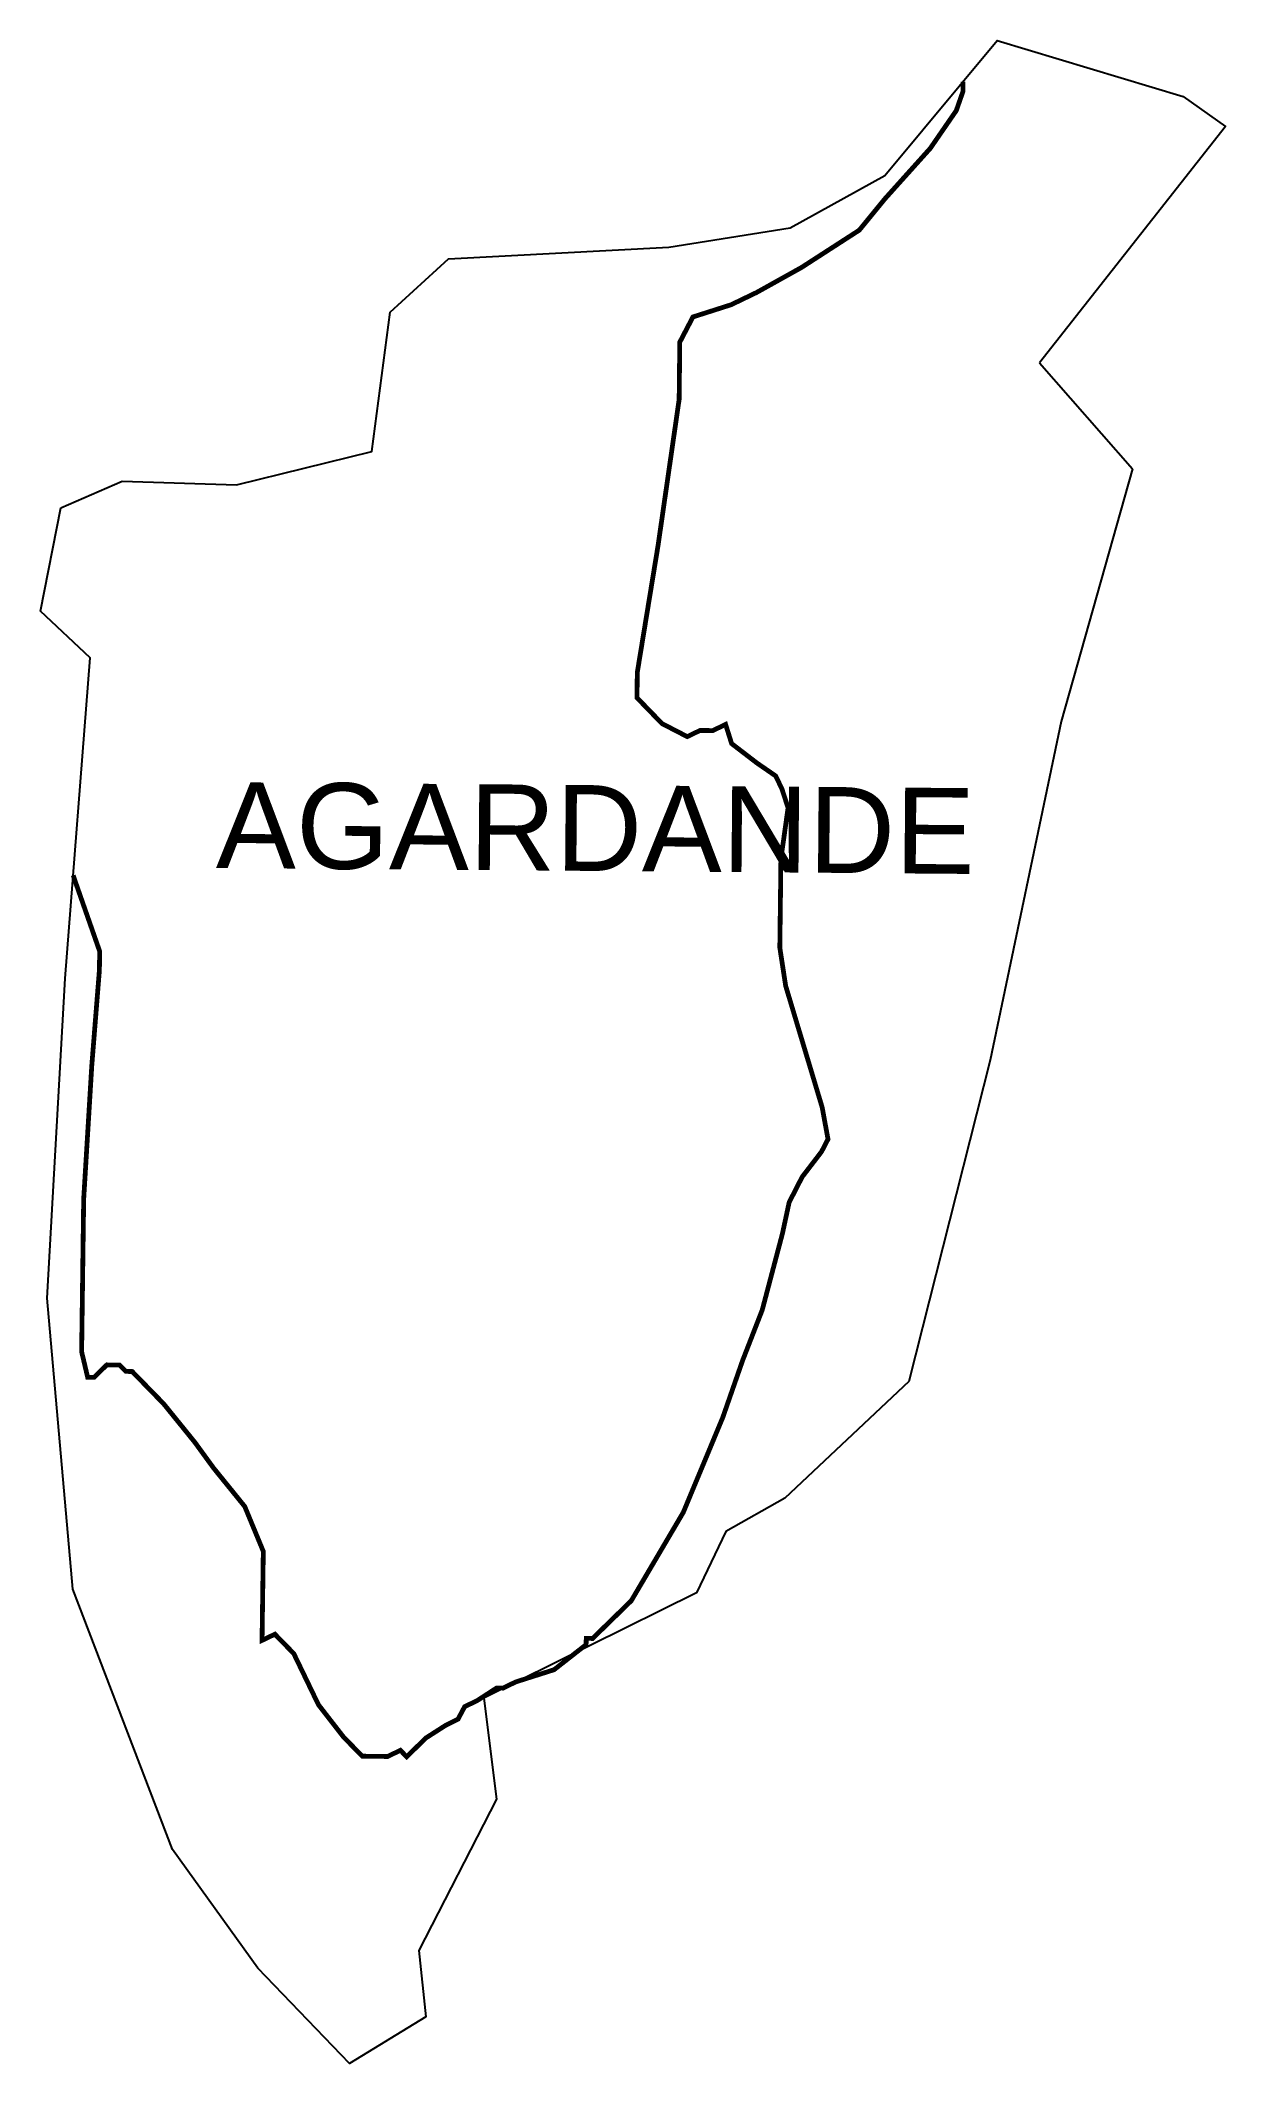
# Model space of a CAD drawing. Header units: metres. Extents: x 287673 to 288421, y 2021575 to 2022850.
import ezdxf

# ---------------------------------------------------------------- set-up
doc = ezdxf.new("R2010")
doc.units = ezdxf.units.M
for name, color, linetype in [('HAZARDS LINE', 1, 'Continuous'), ('village', 3, 'Continuous'), ('VILLAGE NAME', 250, 'Continuous')]:
    doc.layers.add(name, color=color, linetype=linetype)
doc.styles.get("Standard").update_dxf_attribs({"font": 'simplex.shx'})

msp = doc.modelspace()

# ---------------------------------------------------------------- linework, layer by layer
at = {"color": 3, "flags": 128}
msp.add_lwpolyline([(288303.6, 2022647.1), (288362.2, 2022580.3)], dxfattribs=at)
at = {"layer": 'HAZARDS LINE', "lineweight": 18}
msp.add_lwpolyline([(288255.3, 2022824.5, 3.01, 3.01, 0), (288255.3, 2022818.2, 3.01, 3.01, 0), (288251.1, 2022806.2, 3.01, 3.01, 0), (288234.7, 2022782.4, 3.01, 3.01, 0), (288206.2, 2022750.7, 3.01, 3.01, 0), (288189.9, 2022730.8, 3.01, 3.01, 0), (288153.5, 2022707.3, 3.01, 3.01, 0), (288125.3, 2022691.6, 3.01, 3.01, 0), (288109.1, 2022683.8, 3.01, 3.01, 0), (288085, 2022676.1, 3.01, 3.01, 0), (288076.7, 2022660.2, 3.01, 3.01, 0), (288076.3, 2022624.1, 3.01, 3.01, 0), (288063, 2022532, 3.01, 3.01, 0), (288049.9, 2022452, 3.01, 3.01, 0), (288049.7, 2022436, 3.01, 3.01, 0), (288065.5, 2022419.7, 3.01, 3.01, 0), (288081.4, 2022411.5, 3.01, 3.01, 0), (288089.5, 2022415.4, 3.01, 3.01, 0), (288097.5, 2022415.3, 3.01, 3.01, 0), (288105.6, 2022419.2, 3.01, 3.01, 0), (288109.4, 2022407.1, 3.01, 3.01, 0), (288125.3, 2022394.9, 3.01, 3.01, 0), (288137.2, 2022386.7, 3.01, 3.01, 0), (288141.1, 2022378.6, 3.01, 3.01, 0), (288145, 2022366.6, 3.01, 3.01, 0), (288140.5, 2022334.5, 3.01, 3.01, 0), (288139.8, 2022278.4, 3.01, 3.01, 0), (288143.5, 2022254.3, 3.01, 3.01, 0), (288166.5, 2022177.8, 3.01, 3.01, 0), (288170.2, 2022157.7, 3.01, 3.01, 0), (288166.1, 2022149.8, 3.01, 3.01, 0), (288153.9, 2022133.9, 3.01, 3.01, 0), (288145.7, 2022117.9, 3.01, 3.01, 0), (288141.4, 2022098, 3.01, 3.01, 0), (288128.7, 2022050, 3.01, 3.01, 0), (288116.3, 2022018.1, 3.01, 3.01, 0), (288103.8, 2021982.2, 3.01, 3.01, 0), (288078.9, 2021922.4, 3.01, 3.01, 0), (288046.1, 2021866.7, 3.01, 3.01, 0), (288021.7, 2021842.9, 3.01, 3.01, 0), (288017.7, 2021843, 3.01, 3.01, 0), (288017.6, 2021839, 3.01, 3.01, 0), (287997.4, 2021823.2, 3.01, 3.01, 0), (287973.2, 2021815.5, 3.01, 3.01, 0), (287965.2, 2021811.6, 3.01, 3.01, 0), (287961.2, 2021811.7, 3.01, 3.01, 0), (287949, 2021803.8, 3.01, 3.01, 0), (287941, 2021799.9, 3.01, 3.01, 0), (287936.8, 2021792, 3.01, 3.01, 0), (287928.8, 2021788, 3.01, 3.01, 0), (287916.6, 2021780.2, 3.01, 3.01, 0), (287908.5, 2021772.3, 3.01, 3.01, 0), (287904.4, 2021768.3, 3.01, 3.01, 0), (287900.5, 2021772.4, 3.01, 3.01, 0), (287892.4, 2021768.5, 3.01, 3.01, 0), (287876.4, 2021768.7, 3.01, 3.01, 0), (287864.5, 2021780.9, 3.01, 3.01, 0), (287848.8, 2021801.1, 3.01, 3.01, 0), (287833.2, 2021833.4, 3.01, 3.01, 0), (287821.3, 2021845.6, 3.01, 3.01, 0), (287813.2, 2021841.7, 3.01, 3.01, 0), (287814, 2021897.8, 3.01, 3.01, 0), (287802.3, 2021926.1, 3.01, 3.01, 0), (287782.6, 2021950.4, 3.01, 3.01, 0), (287770.8, 2021966.6, 3.01, 3.01, 0), (287751.1, 2021990.9, 3.01, 3.01, 0), (287731.3, 2022011.2, 3.01, 3.01, 0), (287727.3, 2022011.3, 3.01, 3.01, 0), (287723.3, 2022015.3, 3.01, 3.01, 0), (287715.3, 2022015.4, 3.01, 3.01, 0), (287707.2, 2022007.5, 3.01, 3.01, 0), (287703.2, 2022007.6, 3.01, 3.01, 0), (287699.4, 2022023.7, 3.01, 3.01, 0), (287700.7, 2022119.9, 3.01, 3.01, 0), (287705.8, 2022204, 3.01, 3.01, 0), (287710.6, 2022264.1, 3.01, 3.01, 0), (287710.8, 2022276.1, 3.01, 3.01, 0), (287695.3, 2022320.4, 3.01, 3.01, 0), (287694.1, 2022324.1, 3.01, 3.01, 0)], format="xyseb", dxfattribs=at)
at = {"layer": 'village', "color": 3, "true_color": 0x00ff00}
for points in [[(287689, 2022259, 0), (287704.7, 2022461.2, 0), (287673.4, 2022490.6, 0), (287686.3, 2022555.7, 0), (287725, 2022572.6, 0), (287797, 2022570.2, 0), (287882.5, 2022591.2, 0), (287894.1, 2022679.1, 0), (287930.8, 2022712.8, 0), (288069.7, 2022720.1, 0), (288146.3, 2022732.3, 0), (288206.1, 2022765.2, 0), (288276.8, 2022850.4, 0), (288394.3, 2022815.1, 0), (288421, 2022796.2, 0), (288303.6, 2022647.1, 0)], [(288362.2, 2022580.3, 0), (288317.3, 2022421, 0), (288272.4, 2022207.6, 0), (288221.1, 2022004.9, 0), (288143, 2021931.4, 0), (288105.7, 2021910.3, 0), (288087.2, 2021871.7, 0), (287953.1, 2021805.2, 0), (287961.1, 2021741.6, 0), (287912.2, 2021646.1, 0), (287916.6, 2021604.3, 0), (287868.3, 2021574.9, 0), (287810.5, 2021635, 0), (287756.7, 2021709.9, 0), (287693.9, 2021874, 0), (287677.6, 2022057.4, 0), (287689, 2022259, 0)]]:
    msp.add_polyline3d(points, dxfattribs=at)

# ---------------------------------------------------------------- texts
at = {"layer": 'VILLAGE NAME', "insert": (287784.5, 2022382.8), "char_height": 54.089, "attachment_point": 1, "rotation": 359.5442}
msp.add_mtext_dynamic_manual_height_columns('{\\fArial|b0|i0|c0|p34;AGARDANDE}', width=391.253, gutter_width=270.4, heights=[0], dxfattribs=at)

doc.saveas('drawing.dxf')
